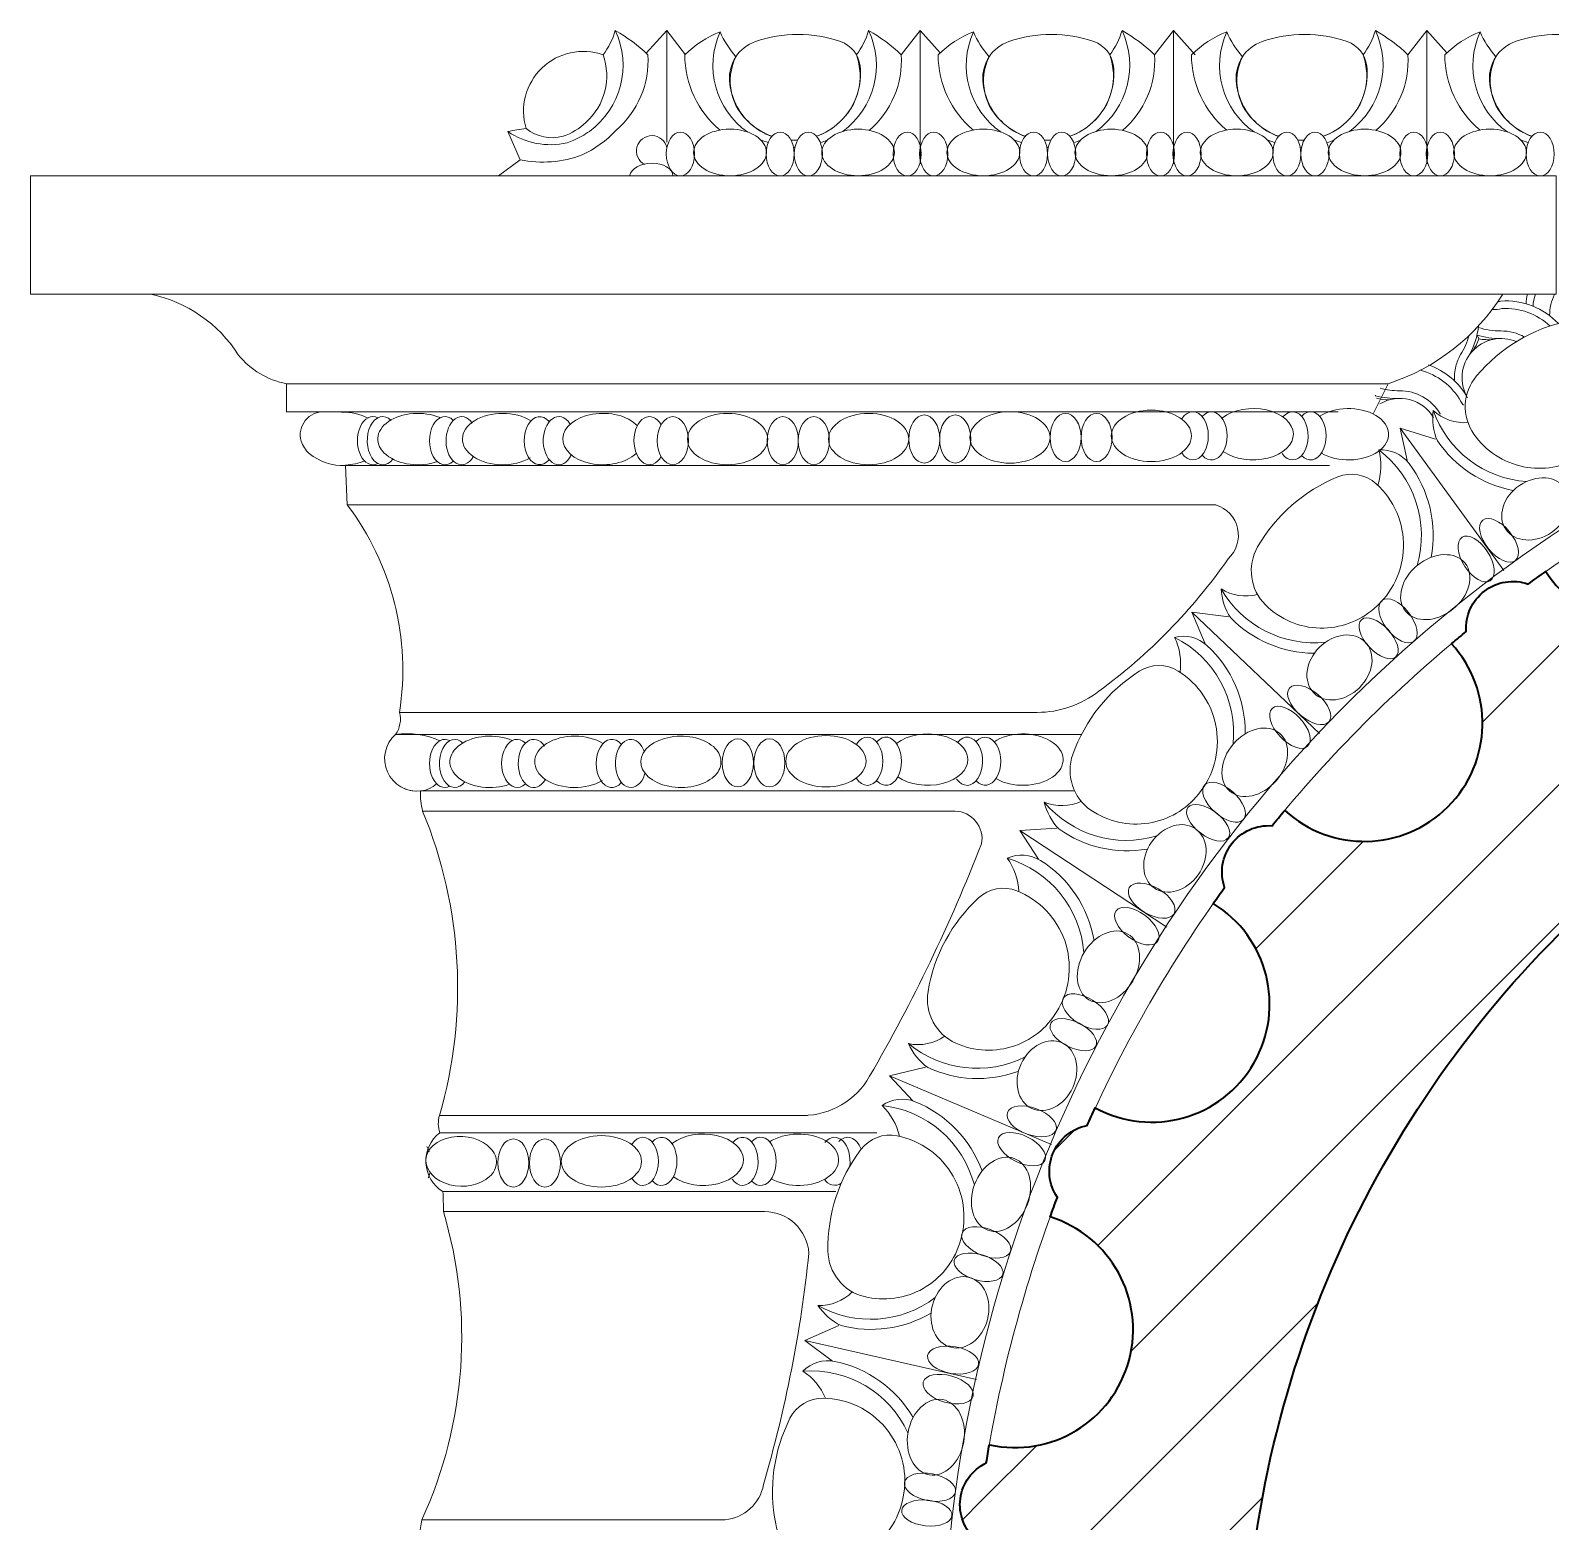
# Model space of a CAD drawing. Header units: millimetres. Extents: x 542654 to 551203, y 315718 to 321804.
# Drawn here: x 545936.2 to 546226.6, y 320487.3 to 320772.2 of the extents above; entities that cross this region are included whole.
import ezdxf

# ---------------------------------------------------------------- set-up
doc = ezdxf.new("R2010")
doc.units = ezdxf.units.MM
doc.layers.add('cad-block.com', color=250, linetype='Continuous')

msp = doc.modelspace()

# ---------------------------------------------------------------- hatches: boundary and pattern name
at = {"layer": 'cad-block.com', "lineweight": 15, "true_color": 0x000000}
h = msp.add_hatch(dxfattribs=at)
h.set_pattern_fill('ANSI31', color=18, scale=150, style=0)
h.set_pattern_definition([(45, (-1126099.823, -80286.563), (-13.25825215, 13.25825215), [])])
edge = h.paths.add_edge_path()
edge.add_arc((546631.96, 320453.48), 24.77, 177.8265, 265.2257)
edge.add_arc((546373.21, 320451.3), 257.67, 354.1553, 354.9869, ccw=False)
edge.add_arc((546623.73, 320418.33), 8.9, -64.2064, 49.2074, ccw=False)
edge.add_arc((546373.87, 320451.19), 257.01, 350.0647, 350.8467, ccw=False)
edge.add_arc((546622.11, 320384.86), 22.54, 77.4026, 252.7016)
edge.add_arc((546373.21, 320451.3), 257.67, 339.1553, 340.0384, ccw=False)
edge.add_arc((546606.66, 320354.61), 8.9, -79.2064, 34.2074, ccw=False)
edge.add_arc((546373.21, 320451.3), 257.67, 335.0207, 335.8457, ccw=False)
edge.add_arc((546596.02, 320322.69), 22.54, 61.4709, 238.5379)
edge.add_arc((546373.22, 320451.3), 257.66, 324.1553, 324.9882, ccw=False)
edge.add_arc((546573.68, 320297.49), 8.9, -94.2064, 19.2074, ccw=False)
edge.add_arc((546373.21, 320451.3), 257.67, 319.9981, 320.8457, ccw=False)
edge.add_arc((546555.37, 320269.05), 22.54, 47.4916, 222.4785)
edge.add_arc((546373.21, 320451.3), 257.67, 309.1553, 309.9719, ccw=False)
edge.add_arc((546527.03, 320250.84), 8.9, -109.2064, 4.2074, ccw=False)
edge.add_arc((546373.21, 320451.3), 257.67, 304.9273, 305.8457, ccw=False)
edge.add_arc((546501.79, 320227.85), 22.54, 32.764, 207.0672)
edge.add_arc((546373.22, 320451.28), 257.65, 294.1553, 294.904, ccw=False)
edge.add_arc((546469.91, 320217.86), 8.9, 235.7936, 349.2074, ccw=False)
edge.add_arc((546373.21, 320451.3), 257.67, 289.958, 290.8457, ccw=False)
edge.add_arc((546439.65, 320202.39), 22.54, 17.3263, 192.5624)
edge.add_arc((546373.21, 320451.3), 257.67, 279.1553, 279.9308, ccw=False)
edge.add_arc((546406.2, 320200.79), 8.9, 220.7936, 334.2074, ccw=False)
edge.add_arc((546373.21, 320451.3), 257.67, 275.0131, 275.8457, ccw=False)
edge.add_arc((546373.21, 320193.63), 22.54, 2.5066, 90)
edge.add_arc((546373.21, 320193.63), 22.54, 90, 177.4934)
edge.add_arc((546373.21, 320451.3), 257.67, 264.1543, 264.9869, ccw=False)
edge.add_arc((546340.23, 320200.79), 8.9, 205.7926, 319.2064, ccw=False)
edge.add_arc((546373.21, 320451.3), 257.67, 260.0692, 260.8447, ccw=False)
edge.add_arc((546306.78, 320202.39), 22.54, 347.4376, 522.6737)
edge.add_arc((546373.21, 320451.3), 257.67, 249.1543, 250.042, ccw=False)
edge.add_arc((546276.51, 320217.86), 8.9, 190.7926, 304.2064, ccw=False)
edge.add_arc((546373.2, 320451.28), 257.65, 245.096, 245.8447, ccw=False)
edge.add_arc((546244.64, 320227.85), 22.54, 332.9328, 507.236)
edge.add_arc((546373.21, 320451.3), 257.67, 234.1543, 235.0727, ccw=False)
edge.add_arc((546219.39, 320250.84), 8.9, 175.7926, 289.2064, ccw=False)
edge.add_arc((546373.21, 320451.3), 257.67, 230.0281, 230.8447, ccw=False)
edge.add_arc((546191.06, 320269.05), 22.54, 317.5215, 492.5084)
edge.add_arc((546373.21, 320451.3), 257.67, 219.1543, 220.0019, ccw=False)
edge.add_arc((546172.75, 320297.49), 8.9, 160.7926, 274.2064, ccw=False)
edge.add_arc((546373.2, 320451.3), 257.66, 215.0118, 215.8447, ccw=False)
edge.add_arc((546150.41, 320322.69), 22.54, 301.4621, 478.5291)
edge.add_arc((546373.21, 320451.3), 257.67, 204.1543, 204.9793, ccw=False)
edge.add_arc((546139.77, 320354.61), 8.9, 145.7926, 259.2064, ccw=False)
edge.add_arc((546373.21, 320451.3), 257.67, 199.9616, 200.8447, ccw=False)
edge.add_arc((546124.32, 320384.86), 22.54, 287.2984, 462.5974)
edge.add_arc((546372.55, 320451.19), 257.01, 189.1533, 189.9353, ccw=False)
edge.add_arc((546122.69, 320418.33), 8.9, 130.7926, 244.2064, ccw=False)
edge.add_arc((546373.21, 320451.3), 257.67, 185.0131, 185.8447, ccw=False)
edge.add_arc((546114.56, 320453.28), 24.57, 274.5848, 362.6533)
edge.add_arc((546114.56, 320455.55), 24.57, 357.3467, 445.4152)
edge.add_arc((546373.21, 320457.53), 257.67, 174.1553, 174.9869, ccw=False)
edge.add_arc((546122.69, 320490.51), 8.9, 115.7936, 229.2074, ccw=False)
edge.add_arc((546372.55, 320457.64), 257.01, 170.0647, 170.8467, ccw=False)
edge.add_arc((546124.32, 320523.97), 22.54, 257.4026, 432.7016)
edge.add_arc((546373.21, 320457.53), 257.67, 159.1553, 160.0384, ccw=False)
edge.add_arc((546139.77, 320554.22), 8.9, 100.7936, 214.2074, ccw=False)
edge.add_arc((546373.21, 320457.53), 257.67, 155.0207, 155.8457, ccw=False)
edge.add_arc((546150.41, 320586.14), 22.54, 241.4709, 418.5379)
edge.add_arc((546373.2, 320457.53), 257.66, 144.1553, 144.9882, ccw=False)
edge.add_arc((546172.75, 320611.35), 8.9, 85.7936, 199.2074, ccw=False)
edge.add_arc((546373.21, 320457.53), 257.67, 139.9981, 140.8457, ccw=False)
edge.add_arc((546191.06, 320639.78), 22.54, 227.4916, 402.4785)
edge.add_arc((546373.21, 320457.53), 257.67, 129.1553, 129.9719, ccw=False)
edge.add_arc((546219.39, 320657.99), 8.9, 70.7936, 184.2074, ccw=False)
edge.add_arc((546373.21, 320457.53), 257.67, 124.9273, 125.8457, ccw=False)
edge.add_arc((546244.64, 320680.98), 22.54, 212.764, 387.0672)
edge.add_arc((546373.2, 320457.55), 257.65, 114.1553, 114.904, ccw=False)
edge.add_arc((546276.51, 320690.97), 8.9, 55.7936, 169.2074, ccw=False)
edge.add_arc((546373.21, 320457.53), 257.67, 109.958, 110.8457, ccw=False)
edge.add_arc((546306.78, 320706.44), 22.54, 197.3263, 372.5624)
edge.add_arc((546373.21, 320457.53), 257.67, 99.1553, 99.9308, ccw=False)
edge.add_arc((546340.23, 320708.04), 8.9, 40.7936, 154.2074, ccw=False)
edge.add_arc((546373.21, 320457.53), 257.67, 95.0131, 95.8457, ccw=False)
edge.add_arc((546373.21, 320715.2), 22.54, 182.5066, 270)
edge.add_arc((546373.21, 320715.2), 22.54, 270, 357.4934)
edge.add_arc((546373.21, 320457.53), 257.67, 84.1543, 84.9869, ccw=False)
edge.add_arc((546406.2, 320708.04), 8.9, 25.7926, 139.2064, ccw=False)
edge.add_arc((546373.21, 320457.53), 257.67, 80.0692, 80.8447, ccw=False)
edge.add_arc((546439.65, 320706.44), 22.54, 167.4376, 342.6737)
edge.add_arc((546373.21, 320457.53), 257.67, 69.1543, 70.042, ccw=False)
edge.add_arc((546469.91, 320690.97), 8.9, 10.7926, 124.2064, ccw=False)
edge.add_arc((546373.22, 320457.55), 257.65, 65.096, 65.8447, ccw=False)
edge.add_arc((546501.79, 320680.98), 22.54, 152.9328, 327.236)
edge.add_arc((546373.21, 320457.53), 257.67, 54.1543, 55.0727, ccw=False)
edge.add_arc((546527.03, 320657.99), 8.9, -4.2074, 109.2064, ccw=False)
edge.add_arc((546373.21, 320457.53), 257.67, 50.0281, 50.8447, ccw=False)
edge.add_arc((546555.37, 320639.78), 22.54, 137.5215, 312.5084)
edge.add_arc((546373.21, 320457.53), 257.67, 39.1543, 40.0019, ccw=False)
edge.add_arc((546573.68, 320611.35), 8.9, -19.2074, 94.2064, ccw=False)
edge.add_arc((546373.22, 320457.53), 257.66, 35.0118, 35.8447, ccw=False)
edge.add_arc((546596.02, 320586.14), 22.54, 121.4621, 298.5291)
edge.add_arc((546373.21, 320457.53), 257.67, 24.1543, 24.9793, ccw=False)
edge.add_arc((546606.66, 320554.22), 8.9, -34.2074, 79.2064, ccw=False)
edge.add_arc((546373.21, 320457.53), 257.67, 19.9616, 20.8447, ccw=False)
edge.add_arc((546622.11, 320523.97), 22.54, 107.2984, 282.5974)
edge.add_arc((546373.87, 320457.64), 257.01, 9.1533, 9.9353, ccw=False)
edge.add_arc((546623.73, 320490.51), 8.9, -49.2074, 64.2064, ccw=False)
edge.add_arc((546373.21, 320457.53), 257.67, 5.0131, 5.8447, ccw=False)
edge.add_arc((546631.96, 320455.35), 24.77, 94.7743, 182.1735)
edge = h.paths.add_edge_path(flags=16)
edge.add_arc((546373.21, 320454.42), 205.1, 89.9994, 180, ccw=False)
edge.add_arc((546373.21, 320454.42), 205.1, 0, 90.0006, ccw=False)
edge.add_arc((546373.21, 320454.42), 205.1, -90.0006, 0, ccw=False)
edge.add_arc((546373.21, 320454.42), 205.1, 180, 270.0006, ccw=False)

# ---------------------------------------------------------------- linework, layer by layer
at = {"layer": 'cad-block.com', "color": 18, "lineweight": 15, "true_color": 0x000000}
for points in [[(546043.01, 320752.86, 0.359399), (546047.96, 320772.12, -0.095363), (546045.61, 320767.5, -0.306751), (546042.34, 320754.57, -0.101588), (546038, 320751.93, -0.101588)], [(546047.96, 320772.12, -0.06195), (546054.18, 320767.5, -0.235173), (546048.08, 320753.06, -0.235173)], [(546067.96, 320753.11, -0.223389), (546061.24, 320767.5, -0.09981), (546067.98, 320771.9)], [(546073.73, 320754.39, -0.346391), (546070.98, 320767.11, -0.077991), (546067.98, 320771.9, 0.359977), (546073.24, 320752.71, 0.359977)], [(546077.95, 320751.88, -0.101551), (546073.73, 320754.39, -0.192304), (546069.78, 320762.54, -0.339953), (546074.71, 320770, -0.167449), (546090.97, 320770, -0.287977), (546094.71, 320765.36, -0.218078), (546091.47, 320755.31, -0.122256), (546086.39, 320751.94, -0.122256)], [(546091.4, 320752.86, 0.359399), (546096.35, 320772.12, -0.095363), (546094, 320767.5, -0.306751), (546090.73, 320754.57, -0.101588), (546086.39, 320751.93, -0.101588)], [(546096.35, 320772.12, -0.06195), (546102.57, 320767.5, -0.235173), (546096.47, 320753.06, -0.235173)], [(546116.35, 320753.11, -0.223389), (546109.63, 320767.5, -0.09981), (546116.36, 320771.9)], [(546122.12, 320754.39, -0.346391), (546119.36, 320767.11, -0.077991), (546116.36, 320771.9, 0.359977), (546121.63, 320752.71, 0.359977)], [(546126.34, 320751.88, -0.101551), (546122.12, 320754.39, -0.192304), (546118.17, 320762.54, -0.339953), (546123.1, 320770, -0.167449), (546139.36, 320770, -0.287977), (546143.1, 320765.36, -0.218078), (546139.85, 320755.31, -0.122256), (546134.78, 320751.94, -0.122256)], [(546139.79, 320752.86, 0.359399), (546144.74, 320772.12, -0.095363), (546142.39, 320767.5, -0.306751), (546139.12, 320754.57, -0.101588), (546134.78, 320751.93, -0.101588)], [(546144.74, 320772.12, -0.06195), (546150.96, 320767.5, -0.235173), (546144.86, 320753.06, -0.235173)], [(546164.74, 320753.11, -0.223389), (546158.02, 320767.5, -0.09981), (546164.75, 320771.9)], [(546170.51, 320754.39, -0.346391), (546167.75, 320767.11, -0.077991), (546164.75, 320771.9, 0.359977), (546170.02, 320752.71, 0.359977)], [(546174.73, 320751.88, -0.101551), (546170.51, 320754.39, -0.192304), (546166.56, 320762.54, -0.339953), (546171.49, 320770, -0.167449), (546187.75, 320770, -0.287977), (546191.49, 320765.36, -0.218078), (546188.24, 320755.31, -0.122256), (546183.17, 320751.94, -0.122256)], [(546188.18, 320752.86, 0.359399), (546193.13, 320772.12, -0.095363), (546190.78, 320767.5, -0.306751), (546187.5, 320754.57, -0.101588), (546183.17, 320751.93, -0.101588)], [(546193.13, 320772.12, -0.06195), (546199.35, 320767.5, -0.235173), (546193.25, 320753.06, -0.235173)], [(546213.13, 320753.11, -0.223389), (546206.4, 320767.5, -0.09981), (546213.14, 320771.9)], [(546218.9, 320754.39, -0.346391), (546216.14, 320767.11, -0.077991), (546213.14, 320771.9, 0.359977), (546218.41, 320752.71, 0.359977)], [(546223.12, 320751.88, -0.101551), (546218.9, 320754.39, -0.192304), (546214.95, 320762.54, -0.339953), (546219.87, 320770, -0.167449), (546236.14, 320770, -0.287977), (546239.88, 320765.36, -0.218078), (546236.63, 320755.31, -0.122256), (546231.56, 320751.94, -0.122256)], [(546045.61, 320767.5, 0.614238), (546030.92, 320753.41, 0.23795), (546038, 320751.93, 3.091262)], [(546030.92, 320753.41, 0.020135), (546027.44, 320752.83, 0.207412), (546038.75, 320750.67, 18.146009)], [(546077.87, 320751.93, -0.096379), (546073.73, 320754.39)], [(546126.26, 320751.93, -0.096379), (546122.12, 320754.39)], [(546174.65, 320751.93, -0.096379), (546170.51, 320754.39)], [(546223.04, 320751.93, -0.096379), (546218.9, 320754.39)], [(546027.44, 320752.83), (546029.78, 320747.44, 0.140501), (546041.64, 320748.36, 5.555021)], [(546038.75, 320750.67, 0.021792), (546040.03, 320751.16, 0.021792)], [(546040.03, 320751.16, 0.039125), (546043.01, 320752.86, -3.800101)], [(546041.64, 320748.36, 0.096726), (546048.08, 320753.06, 11.548525)], [(546057.8, 320749.72, 1.582051), (546053.58, 320746.52, 3.521077)], [(546075.64, 320751.32, 0.026874), (546077.2, 320750.7, 0.026874)], [(546082.81, 320751.21, -0.025321), (546081.53, 320751.2)], [(546081.95, 320751.21, -0.008495), (546081.54, 320751.22, -0.008495)], [(546082.76, 320751.22, -0.015978), (546081.95, 320751.21)], [(546087.14, 320750.67, 0.021792), (546088.41, 320751.16, 0.021792)], [(546124.03, 320751.32, 0.026874), (546125.58, 320750.7, 0.026874)], [(546131.2, 320751.21, -0.025321), (546129.92, 320751.2)], [(546130.34, 320751.21, -0.008495), (546129.93, 320751.22, -0.008495)], [(546131.15, 320751.22, -0.015978), (546130.34, 320751.21)], [(546135.53, 320750.67, 0.021792), (546136.8, 320751.16, 0.021792)], [(546172.42, 320751.32, 0.026874), (546173.97, 320750.7, 0.026874)], [(546179.58, 320751.21, -0.025321), (546178.31, 320751.2)], [(546178.73, 320751.21, -0.008495), (546178.32, 320751.22, -0.008495)], [(546179.54, 320751.22, -0.015978), (546178.73, 320751.21)], [(546183.92, 320750.67, 0.021792), (546185.19, 320751.16, 0.021792)], [(546220.81, 320751.32, 0.026874), (546222.36, 320750.7, 0.026874)], [(546082, 320749.87, 0.005183), (546082.33, 320749.87, 0.005183)], [(546130.39, 320749.87, 0.005183), (546130.72, 320749.87, 0.005183)], [(546178.78, 320749.87, 0.005183), (546179.11, 320749.87, 0.005183)], [(545959.21, 320721.75, -0.201803), (545975.95, 320710.17, 0.178174), (545985.12, 320704.66), (546195.57, 320704.66)], [(546217.46, 320721.75, -0.176737), (546195.57, 320704.66, -1.049558)], [(546222.19, 320721.75, 0.079501), (546221.91, 320719.93)], [(546223.74, 320721.75, 0.121818), (546223.3, 320719.45)], [(546227.35, 320721.75, 0.114912), (546226.42, 320717.67)], [(546226.51, 320715.68, 0.206858), (546217.31, 320719, -0.049772), (546215.46, 320718.82, -0.049772)], [(546228.11, 320716.14, 0.225032), (546217.12, 320720.44), (546217.12, 320720.44)], [(546232.29, 320690.66, -0.186893), (546221.43, 320688.8, -0.192304), (546211.96, 320695.01, -0.339953), (546212.47, 320706.17, -0.167449), (546229.92, 320716.6, -0.287977), (546236.9, 320714.02, -0.218078), (546239.87, 320701.15, -0.214395), (546232.29, 320690.66, -258.975985)], [(546212.84, 320715.74, -0.108991), (546210.96, 320709.96), (546210.96, 320709.96)], [(546211.03, 320713.85, -0.078723), (546209.42, 320710.23, 0.067828), (546208.51, 320707.99)], [(546212.89, 320713.24, -0.084322), (546211.65, 320710.84, 1.326627)], [(546217.12, 320713.29, -0.07743), (546212.55, 320713.96)], [(546221.61, 320713.58, 0.132069), (546217.11, 320714.74, -0.080911), (546212.8, 320715.4)], [(546212.89, 320713.24, 0.07015), (546215.56, 320713.11, 19.622148)], [(546209.94, 320700.54, -0.024135), (546209.47, 320701.26, 0.206952), (546201.71, 320707.22, 0.206952)], [(546210.73, 320701.98, 0.182046), (546203.31, 320708.25, 0.182046)], [(546193.16, 320702.49, -0.003234), (546193.12, 320702.32)], [(546193.35, 320701.93, 0.08041), (546195.71, 320701.56, 19.622148)], [(546205.54, 320698.87, -0.00037), (546205.53, 320698.89, 0.268575), (546197.73, 320703.31, -0.068244), (546194.08, 320703.78, -0.068244)], [(545987.93, 320693.7, -0.512878), (545992.42, 320699.29, -0.704384)], [(546204.17, 320699.57, 0.134014), (546204.98, 320693.78, 0.19876), (546219.39, 320684.29, 0.19876)], [(546210.83, 320697.23, -0.205857), (546204.17, 320699.57, 0.29849), (546222.03, 320685.96, 0.29849)], [(545996.43, 320689.05, -0.193035), (545989.51, 320691.35, -0.138323), (545987.93, 320693.7, -0.92073)], [(546201.12, 320669.94, 0.31169), (546193.77, 320692.02, -0.14864), (546193.6, 320685.28)], [(546203.77, 320671.49, 0.213095), (546199.57, 320689.39, 0.253318), (546193.77, 320692.02)], [(545996.43, 320689.05), (545996.75, 320681.52, -0.203496), (546006.74, 320641.87, -0.223902), (546005.97, 320637.64, 0.732398), (546010.77, 320626.87, 0.080164), (546011.15, 320623.02, -0.170072), (546014.37, 320564.87, 0.263929)], [(546192.93, 320661.75, -0.186893), (546182.57, 320657.98, -0.192304), (546172.15, 320662.4, -0.339953), (546170.65, 320673.48, -0.167449), (546185.96, 320686.85, -0.287977), (546193.29, 320685.56, -0.218078), (546198.51, 320673.43, -0.214395), (546192.93, 320661.75, -258.975985)], [(546162.65, 320681.52, -0.582442), (546164.99, 320671.19, -0.083509), (546140.3, 320645.93, -0.167599), (546128.56, 320641.87)], [(546170.64, 320664.38, -0.205857), (546163.67, 320665.49, 0.29849), (546183.67, 320655.29, 0.29849)], [(546163.67, 320665.49, 0.134014), (546165.5, 320659.94, 0.19876), (546181.37, 320653.17, 0.19876)], [(546168.29, 320637.79, 0.213095), (546160.96, 320654.66, 0.253318), (546154.78, 320656.21)], [(546165.96, 320635.79, 0.31169), (546154.78, 320656.21, -0.14864), (546155.82, 320649.55)], [(546159.36, 320626.27, -0.186893), (546149.84, 320620.72, -0.192304), (546138.8, 320623.2, -0.339953), (546135.35, 320633.84, -0.167449), (546148.03, 320649.73, -0.287977), (546155.47, 320649.77, -0.218078), (546162.77, 320638.76, -0.214395), (546159.36, 320626.27, -258.975985)], [(546053.05, 320635.35, -0.038188), (546053.47, 320634.36, -0.038188)], [(546067.03, 320634.99, -0.454753), (546066.82, 320629.66, -2.514124)], [(546053.62, 320630.27, -0.033954), (546053.32, 320629.36)], [(546117.92, 320616.78, 0.457804), (546112.86, 320623.02, 1.985215)], [(546136.96, 320624.88, -0.205857), (546129.9, 320624.73, 0.29849), (546151.4, 320618.27, 0.29849)], [(546129.9, 320624.73, 0.134014), (546132.69, 320619.6, 0.19876), (546149.52, 320615.77, 0.19876)], [(546096.54, 320572.36, 0.038105), (546117.92, 320616.78, 6.307699)], [(546139.4, 320598.3, 0.213095), (546129.17, 320613.59, 0.253318), (546122.81, 320614.01)], [(546137.46, 320595.92, 0.31169), (546122.81, 320614.01, -0.14864), (546125.02, 320607.64)], [(546132.67, 320585.37, -0.186893), (546124.29, 320578.21, -0.192304), (546112.99, 320578.69, -0.339953), (546107.69, 320588.53, -0.167449), (546117.32, 320606.43, -0.287977), (546124.64, 320607.8, -0.218078), (546133.79, 320598.27, -0.214395), (546132.67, 320585.37, -258.975985)], [(546110.87, 320580.01, -0.205857), (546103.96, 320578.6, 0.29849), (546126.27, 320576.08, 0.29849)], [(546103.96, 320578.6, 0.134014), (546107.62, 320574.05, 0.19876), (546124.86, 320573.29, 0.19876)], [(546083.84, 320564.87, 0.265446), (546096.54, 320572.36, 1.842955)], [(546118.02, 320554.29, 0.213095), (546105.22, 320567.51, 0.253318), (546098.9, 320566.78)], [(546014.37, 320564.87, 0.153481), (546014.43, 320561.58, 0.525765), (546015.02, 320550.34, -0.019182), (546015.12, 320546.52), (546076.43, 320546.52, -0.395251), (546084.93, 320538.56, -0.920521)], [(546116.54, 320551.6, 0.31169), (546098.9, 320566.78, -0.14864), (546102.21, 320560.91)], [(546011.97, 320558.93, -0.038188), (546012.4, 320557.94, -0.038188)], [(546113.7, 320540.37, -0.186893), (546106.74, 320531.82, -0.192304), (546095.53, 320530.27, -0.339953), (546088.57, 320539.01, -0.167449), (546094.85, 320558.35, -0.287977), (546101.8, 320561, -0.218078), (546112.5, 320553.26, -0.214395), (546113.7, 320540.37, -258.975985)], [(546024.14, 320558.56, -0.454753), (546023.94, 320553.23, -2.514124)], [(546012.54, 320553.84, -0.033954), (546012.24, 320552.94)], [(546015.12, 320546.52, -0.181945), (546011.01, 320487.66), (546068.93, 320487.66)], [(546076.25, 320494.38, 0.045606), (546084.93, 320538.56, -407.089865), (546084.93, 320538.56, -43.055625)], [(546093.22, 320531.19, -0.205857), (546086.67, 320528.58, 0.29849), (546109.07, 320530.08, 0.29849)], [(546086.67, 320528.58, 0.134014), (546091.08, 320524.75, 0.19876), (546108.18, 320527.08, 0.19876)], [(546104.84, 320507.17, 0.213095), (546089.89, 320517.89, 0.253318), (546083.8, 320516.05)], [(546103.86, 320504.26, 0.31169), (546083.8, 320516.05, -0.14864), (546088.1, 320510.86)], [(546103.08, 320492.7, -0.186893), (546097.76, 320483.05, -0.192304), (546087.01, 320479.52, -0.339953), (546078.59, 320486.88, -0.167449), (546081.32, 320507.03, -0.287977), (546087.69, 320510.87, -0.218078), (546099.6, 320505.17, -0.214395), (546103.08, 320492.7, -258.975985)], [(546068.93, 320487.66, 0.341372), (546076.25, 320494.38, 7.24426)], [(546011.01, 320487.66, 0.027808), (546010.58, 320484.52, 1.35506), (546011.78, 320474.59, -0.308822), (546013.74, 320471.87), (546066.78, 320471.87, -0.426697), (546077.86, 320461.04, -1.449606)]]:
    msp.add_lwpolyline(points, format="xyb", dxfattribs=at)
for points in [[(546057.77, 320772.15), (546053.87, 320767.8)], [(546057.77, 320772.15), (546057.77, 320750.78)], [(546057.77, 320772.15), (546061.36, 320767.5)], [(546106.16, 320772.15), (546102.57, 320767.5)], [(546106.16, 320772.15), (546106.16, 320746.65)], [(546106.16, 320772.15), (546110, 320767.87)], [(546154.55, 320772.15), (546150.96, 320767.5)], [(546154.55, 320772.15), (546154.55, 320746.65)], [(546154.55, 320772.15), (546158.72, 320767.5)], [(546202.94, 320772.15), (546199.35, 320767.5)], [(546202.94, 320772.15), (546202.94, 320746.65)], [(546202.94, 320772.15), (546206.78, 320767.87)], [(546029.78, 320747.44), (546025.65, 320744.38)], [(545936.23, 320744.38), (545936.23, 320721.75), (546227.67, 320721.75), (546227.67, 320744.38), (545936.23, 320744.38)], [(546212.89, 320713.24), (546212.55, 320713.96)], [(545985.12, 320704.66), (545985.14, 320699.29)], [(546195.57, 320704.66), (546192.7, 320698.89)], [(546186.03, 320699.29), (545985.14, 320699.29)], [(546199.28, 320689.75), (546197.89, 320696.16), (546217.7, 320669)], [(546197.89, 320696.16), (546204.64, 320694.04)], [(546184.4, 320689.05), (545996.43, 320689.05)], [(545996.75, 320681.52), (546162.65, 320681.52)], [(546160.61, 320654.96), (546158.1, 320661.02), (546182.44, 320637.83)], [(546158.1, 320661.02), (546165.12, 320660.14)], [(546006.74, 320641.87), (546128.56, 320641.87)], [(546005.98, 320637.64), (546136.99, 320637.64)], [(546010.8, 320626.87), (546135.69, 320626.87)], [(546011.15, 320623.02), (546112.86, 320623.02)], [(546125.22, 320619.34), (546132.28, 320619.73)], [(546128.78, 320613.82), (546125.22, 320619.34), (546153.31, 320600.87)], [(546100.31, 320572.46), (546107.19, 320574.1)], [(546104.8, 320567.66), (546100.31, 320572.46), (546131.25, 320559.3)], [(546014.37, 320564.87), (546084.69, 320564.87)], [(546014.43, 320561.58), (546097.94, 320561.58)], [(546015.02, 320550.34), (546090.09, 320550.34)], [(546084.17, 320521.88), (546090.65, 320524.73)], [(546089.45, 320517.97), (546084.17, 320521.88), (546116.97, 320514.46)]]:
    msp.add_lwpolyline(points, dxfattribs=at)
at = {"layer": 'cad-block.com', "color": 18, "lineweight": 40, "true_color": 0x000000}
msp.add_lwpolyline([(546116.88, 320483.77, -0.539649), (546118.82, 320498.52, -0.003412), (546119.4, 320501.98, 0.959795), (546131.02, 320545.49, -0.003853), (546132.4, 320549.22, -0.539649), (546138.1, 320562.96, -0.0036), (546139.64, 320566.34, 0.974726), (546162.17, 320605.36, -0.003634), (546164.34, 320608.42, -0.539649), (546173.4, 320620.22, -0.003698), (546175.83, 320623.16, 0.957182), (546207.68, 320655, -0.003563), (546210.51, 320657.33, -0.539649), (546222.32, 320666.39, -0.004007), (546225.68, 320668.79, 0.951482), (546264.71, 320691.24, -0.003267)], format="xyb", dxfattribs=at)
msp.add_lwpolyline([(546168.11, 320454.42, -0.414217), (546373.21, 320659.51, -0.414217), (546578.31, 320454.42, -0.414217), (546373.21, 320249.32, -0.414217)], format="xyb", close=True, dxfattribs=at)
at = {"layer": 'cad-block.com', "color": 18, "lineweight": 15, "true_color": 0x000000}
for centre, radius, start, end in [((546373.22, 320457.53), 262.7, 90, 180.6786), ((546217.19, 320705.79), 7.5, 66.6284, 210.5316), ((546217.19, 320705.79), 8.96, 165.7712, 183.8529), ((546197.2, 320720.07), 18.22, 257.0478, 271.3636), ((546197.81, 320694.36), 7.5, 30.5339, 120.5339), ((546373.21, 320457.53), 257.67, 114.1553, 125.8457), ((546373.21, 320457.53), 257.67, 129.1553, 140.8457), ((546373.21, 320457.53), 257.67, 144.1553, 155.8457), ((546373.21, 320457.53), 257.67, 159.1553, 170.8457)]:
    msp.add_arc(centre, radius, start, end, dxfattribs=at)
for centre, major_axis, ratio in [((546069.87, 320748.83), (-6.96, 0), 0.639967), ((546118.26, 320748.83), (-6.96, 0), 0.639967), ((546166.65, 320748.83), (-6.96, 0), 0.639967), ((546215.04, 320748.83), (-6.96, 0), 0.639967), ((546060.39, 320748.55), (0, 4.17), 0.644731), ((546103.71, 320748.55), (0, 4.17), 0.644731), ((546108.78, 320748.55), (0, 4.17), 0.644731), ((546152.1, 320748.55), (0, 4.17), 0.644731), ((546157.16, 320748.55), (0, 4.17), 0.644731), ((546200.48, 320748.55), (0, 4.17), 0.644731), ((546205.55, 320748.55), (0, 4.17), 0.644731), ((546216.76, 320674.74), (-3.12, 3.84), 0.522861), ((546180.49, 320643.31), (-3.75, 3.22), 0.522861), ((546150.41, 320605.91), (-4.27, 2.5), 0.522861), ((546127.5, 320563.74), (-4.64, 1.69), 0.522861), ((546112.48, 320518.16), (-4.87, 0.84), 0.522861)]:
    msp.add_ellipse(centre, major_axis=major_axis, ratio=ratio, dxfattribs=at)
at = {"layer": 'cad-block.com', "color": 18, "lineweight": 15, "true_color": 0x000000, "extrusion": (0, 0, -1)}
for centre, major_axis, ratio in [((546094.32, 320748.83), (6.94, 0), 0.641162), ((546142.7, 320748.83), (6.94, 0), 0.641162), ((546191.09, 320748.83), (6.94, 0), 0.641162), ((546079.45, 320748.55), (0, 4.17), 0.644731), ((546084.83, 320748.55), (0, 4.17), 0.644731), ((546127.84, 320748.55), (0, 4.17), 0.644731), ((546133.22, 320748.55), (0, 4.17), 0.644731), ((546176.23, 320748.55), (0, 4.17), 0.644731), ((546181.6, 320748.55), (0, 4.17), 0.644731), ((546224.62, 320748.55), (0, 4.17), 0.644731), ((546058.94, 320693.78), (0, 4.6), 0.644731), ((546069.4, 320694.09), (7.66, 0), 0.641162), ((546079.95, 320693.78), (0, 4.6), 0.644731), ((546085.87, 320693.78), (0, 4.6), 0.644731), ((546096.34, 320694.09), (7.66, 0), 0.641162), ((546106.96, 320694.09), (0, 4.6), 0.644731), ((546112.88, 320694.09), (0, 4.6), 0.644731), ((546123.34, 320694.4), (7.66, 0), 0.641162), ((546133.97, 320694.4), (0, 4.6), 0.644731), ((546139.89, 320694.4), (0, 4.6), 0.644731), ((546150.35, 320694.7), (7.66, 0), 0.641162), ((546223.74, 320680.74), (5.7, 3.89), 0.787146), ((546212.38, 320671.17), (-2.68, 4.15), 0.522861), ((546204.58, 320665.8), (5.69, 4.57), 0.73906), ((546197.45, 320659.35), (-3.04, 3.9), 0.522861), ((546193.75, 320656.03), (-3.27, 3.55), 0.507645), ((546186.28, 320650.46), (4.91, 4.85), 0.787146), ((546176.82, 320639.02), (-3.38, 3.61), 0.522861), ((546088.19, 320632.54), (7.66, 0), 0.641162), ((546170.1, 320632.34), (4.78, 5.51), 0.73906), ((546071.36, 320632.23), (0, 4.6), 0.644731), ((546077.4, 320632.23), (0, 4.6), 0.644731), ((546164.23, 320624.72), (-3.69, 3.3), 0.522861), ((546161.19, 320620.8), (-3.85, 2.9), 0.507645), ((546154.84, 320613.98), (3.97, 5.64), 0.787146), ((546147.57, 320601.04), (-3.97, 2.94), 0.522861), ((546142.15, 320593.26), (3.72, 6.28), 0.73906), ((546137.74, 320584.72), (-4.21, 2.58), 0.522861), ((546135.44, 320580.31), (-4.31, 2.17), 0.507645), ((546130.41, 320572.48), (2.9, 6.26), 0.787146), ((546125.57, 320558.44), (-4.43, 2.19), 0.522861), ((546028.48, 320555.81), (0, 4.6), 0.644731), ((546034.52, 320555.81), (0, 4.6), 0.644731), ((546045.3, 320556.11), (7.66, 0), 0.641162), ((546121.63, 320549.82), (2.54, 6.84), 0.73906), ((546118.81, 320540.63), (-4.61, 1.79), 0.522861), ((546117.34, 320535.89), (-4.63, 1.37), 0.507645), ((546113.79, 320527.27), (1.73, 6.68), 0.787146), ((546111.53, 320512.6), (-4.75, 1.36), 0.522861), ((546109.19, 320503.42), (1.27, 7.18), 0.73906), ((546108.06, 320493.87), (-4.85, 0.94), 0.522861), ((546107.46, 320488.94), (-4.8, 0.52), 0.507645)]:
    msp.add_ellipse(centre, major_axis=major_axis, ratio=ratio, dxfattribs=at)
for centre, major_axis, ratio, start_param, end_param in [((546054.81, 320744.11), (-4.17, -0.18), 0.644731, 0.164522, 3.109873), ((546218.69, 320725.69), (-6.57, -3.91), 0.570546, -1.015776, -0.930242), ((546015.42, 320693.78), (0, 4.6), 0.644731, 2.57617, 6.848822), ((546018.59, 320693.78), (0, 4.6), 0.644731, 2.310077, 7.048668), ((546026.43, 320694.09), (7.66, 0), 0.641162, 0.814375, 5.49434), ((546033.51, 320693.78), (0, 4.6), 0.644731, 2.490458, 6.932863), ((546037.16, 320693.78), (0, 4.6), 0.644731, 2.212741, 7.074176), ((546045.6, 320694.09), (7.66, 0), 0.641162, 0.598861, 5.733666), ((546054.49, 320693.78), (0, 4.6), 0.644731, 2.293744, 7.139184), ((546158.26, 320694.7), (0, 4.6), 0.644731, 5.504133, 10.203831), ((546161.83, 320694.7), (0, 4.6), 0.644731, 5.659869, 10.048094), ((546169.81, 320695.01), (7.66, 0), 0.641162, 3.834664, 8.696112), ((546177.32, 320694.7), (0, 4.6), 0.644731, 5.614071, 10.167271), ((546180.76, 320694.7), (0, 4.6), 0.644731, 5.672275, 10.03618), ((546188, 320695.01), (7.66, 0), 0.641162, 3.894992, 8.596551), ((546029.2, 320632.12), (0, 4.6), 0.644731, 2.57617, 6.848822), ((546040.22, 320632.43), (7.66, 0), 0.641162, 0.814375, 5.49434), ((546047.29, 320632.12), (0, 4.6), 0.644731, 2.490458, 6.932863), ((546060.5, 320632.43), (7.66, 0), 0.641162, 0.598861, 5.733666), ((546096.09, 320632.54), (0, 4.6), 0.644731, 5.504133, 10.203831), ((546099.66, 320632.54), (0, 4.6), 0.644731, 5.659869, 10.048094), ((546107.64, 320632.85), (7.66, 0), 0.641162, 3.834664, 8.696112), ((546115.15, 320632.54), (0, 4.6), 0.644731, 5.614071, 10.167271), ((546118.6, 320632.54), (0, 4.6), 0.644731, 5.672275, 10.03618), ((546125.83, 320632.85), (7.66, 0), 0.641162, 3.894992, 8.596551), ((546032.38, 320632.12), (0, 4.6), 0.644731, 2.310077, 7.048668), ((546050.94, 320632.12), (0, 4.6), 0.644731, 2.212741, 7.074176), ((546064.76, 320556.42), (7.66, 0), 0.641162, 3.834664, 8.696112), ((546082.95, 320556.42), (7.66, 0), 0.641162, 3.894992, 8.596551), ((546018.48, 320556.12), (-6.71, 0.29), 0.708066, 3.734089, 8.82662), ((546053.21, 320556.11), (0, 4.6), 0.644731, 5.504133, 10.203831), ((546056.77, 320556.11), (0, 4.6), 0.644731, 5.659869, 10.048094), ((546072.26, 320556.11), (0, 4.6), 0.644731, 5.614071, 10.167271), ((546075.71, 320556.11), (0, 4.6), 0.644731, 5.672275, 10.03618), ((546089.83, 320556.11), (0, 4.6), 0.644731, 5.614071, 8.065577), ((546092.33, 320556.11), (0, 4.6), 0.644731, 5.672275, 7.330373), ((546089.86, 320553.78), (-1.58, 1.58), 1, 3.336238, 4.987716)]:
    msp.add_ellipse(centre, major_axis=major_axis, ratio=ratio, start_param=start_param, end_param=end_param, dxfattribs=at)
at = {"layer": 'cad-block.com', "color": 18, "lineweight": 15, "true_color": 0x000000}
for centre, major_axis, ratio, start_param, end_param in [((545995.88, 320694.17), (-7.67, 0), 0.659125, 4.026792, 4.740005), ((546001.65, 320693.78), (0, 4.6), 0.644731, 5.959254, 9.748709), ((546003.54, 320693.78), (0, 4.6), 0.644731, 5.715893, 10.124623), ((546010.25, 320694.09), (-7.67, 0), 0.639967, 4.127125, 8.361778), ((545995.88, 320694.17), (-7.67, 0), 0.659125, 1.641044, 2.143605), ((546009.66, 320632.5), (-8.9, 1.33), 0.577549, 4.223801, 5.225185), ((546017.32, 320632.12), (0, 4.6), 0.644731, 5.715893, 10.124623), ((546024.03, 320632.43), (-7.67, 0), 0.639967, 4.127125, 8.361778), ((546015.43, 320632.12), (0, 4.6), 0.644731, 5.959254, 9.748709), ((546009.66, 320632.5), (-4.88, 3.42), 0.929129, 1.768916, 2.94296)]:
    msp.add_ellipse(centre, major_axis=major_axis, ratio=ratio, start_param=start_param, end_param=end_param, dxfattribs=at)

doc.saveas('drawing.dxf')
